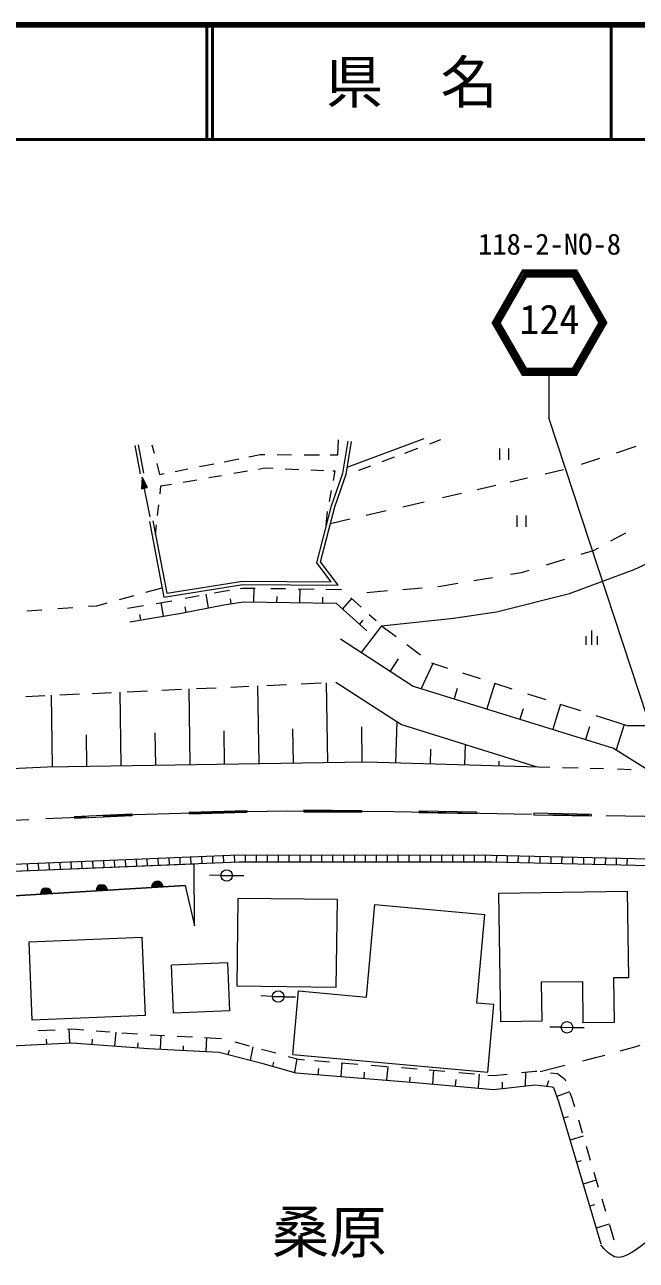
# Model space of a CAD drawing. Units: millimetres, scale not verified. Extents: x 40000 to 680000, y 20000 to 380000.
# Drawn here: x 281894 to 335182, y 272324 to 380000 of the extents above; entities that cross this region are included whole.
import ezdxf
from ezdxf.enums import TextEntityAlignment as Align

# ---------------------------------------------------------------- set-up
doc = ezdxf.new("R2010")
doc.units = ezdxf.units.MM
doc.header["$LTSCALE"] = 1000
doc.linetypes.add('CHAIN', pattern=[18.5, 12, -1.5, 3.5, -1.5])
for name, color, linetype, lineweight in [('M-BGD', 7, 'Continuous', 13), ('M-BMK', 2, 'CHAIN', 13), ('M-STR-HTXT', 7, 'Continuous', 13), ('M-STR-STRC', 7, 'Continuous', 13), ('M-TTL', 2, 'Continuous', 140), ('M-TTL-LINE', 7, 'Continuous', 50)]:
    doc.layers.add(name, color=color, linetype=linetype, lineweight=lineweight)
doc.layers.add('M-TTL-TXT', color=7, linetype='Continuous')
doc.styles.add('ＭＳ ゴシック', font='')
doc.styles.get('ＭＳ ゴシック').set_extended_font_data('MS Gothic')

msp = doc.modelspace()

# ---------------------------------------------------------------- linework, layer by layer
at = {"layer": 'M-BGD'}
for p, q in [((309185, 342504), (309238, 343820)), ((309602, 340917), (310084, 343715)), ((309893, 340842), (310380, 343664)), ((309995, 341433), (316711, 343947)), ((317188, 343485), (318162, 343850)), ((291483, 343337), (291958, 340871)), ((291778, 343394), (292252, 340928)), ((292983, 343402), (293172, 342648)), ((301424, 342350), (302399, 342545)), ((302399, 342545), (302828, 342542)), ((303900, 342536), (305148, 342528)), ((306253, 342522), (307567, 342514)), ((308508, 342508), (309185, 342504)), ((315007, 342669), (316140, 343093)), ((323291, 342077), (323291, 343077)), ((324041, 343077), (324041, 342077)), ((333453, 342704), (335175, 343274)), ((293394, 341759), (293635, 340793)), ((297129, 341491), (298384, 341742)), ((299273, 341920), (300557, 342177)), ((302263, 341281), (302827, 341379)), ((302827, 341379), (303549, 341348)), ((311017, 341175), (312048, 341561)), ((313052, 341937), (314114, 342334)), ((330404, 341696), (332003, 342224)), ((292139, 340558), (292070, 339560)), ((292117, 340248), (292275, 340279)), ((292119, 340274), (292264, 340302)), ((292121, 340300), (292252, 340325)), ((292123, 340325), (292241, 340349)), ((292124, 340351), (292230, 340372)), ((292126, 340377), (292218, 340395)), ((292128, 340403), (292207, 340418)), ((292132, 340455), (292184, 340465)), ((292139, 340558), (292578, 339660)), ((292812, 337117), (292139, 340558)), ((293635, 340793), (294058, 340878)), ((294991, 341064), (296109, 341287)), ((295697, 340142), (296894, 340349)), ((297938, 340531), (299046, 340723)), ((300124, 340910), (301315, 341117)), ((304585, 341302), (305777, 341250)), ((306811, 341205), (307965, 341154)), ((308615, 338064), (309602, 340917)), ((308733, 341120), (308928, 341112)), ((308928, 341112), (308768, 340289)), ((308903, 337978), (309893, 340842)), ((324190, 340161), (325695, 340509)), ((327248, 340868), (328843, 341237)), ((292070, 339560), (292578, 339660)), ((292071, 339577), (292571, 339674)), ((292073, 339602), (292559, 339698)), ((292075, 339628), (292548, 339721)), ((292077, 339654), (292537, 339744)), ((292078, 339680), (292525, 339767)), ((292080, 339706), (292514, 339791)), ((292082, 339732), (292503, 339814)), ((292084, 339757), (292491, 339837)), ((292085, 339783), (292480, 339860)), ((292087, 339809), (292468, 339884)), ((292089, 339835), (292457, 339907)), ((292091, 339861), (292446, 339930)), ((292092, 339886), (292434, 339953)), ((292094, 339912), (292423, 339977)), ((292096, 339938), (292412, 340000)), ((292098, 339964), (292400, 340023)), ((292100, 339990), (292389, 340046)), ((292101, 340016), (292377, 340070)), ((292103, 340041), (292366, 340093)), ((292105, 340067), (292355, 340116)), ((292107, 340093), (292343, 340139)), ((292108, 340119), (292332, 340163)), ((292110, 340145), (292321, 340186)), ((292112, 340170), (292309, 340209)), ((292114, 340196), (292298, 340232)), ((292116, 340222), (292286, 340256)), ((293683, 339120), (293760, 339805)), ((293760, 339805), (294673, 339964)), ((308596, 339402), (308409, 338439)), ((318290, 338797), (319963, 339183)), ((321304, 339494), (322935, 339871)), ((293471, 337222), (293577, 338171)), ((314841, 337999), (316714, 338432)), ((307344, 333113), (308615, 338064)), ((307671, 333179), (308903, 337978)), ((308239, 337565), (308145, 336394)), ((311650, 337261), (313387, 337663)), ((324816, 336240), (324816, 337240)), ((325566, 337240), (325566, 336240)), ((292760, 336700), (294027, 330115)), ((293055, 336757), (294267, 330456)), ((293286, 335557), (293383, 336429)), ((308534, 336541), (310222, 336931)), ((332972, 335011), (334278, 335725)), ((330389, 333854), (331443, 334175)), ((331443, 334175), (331889, 334418)), ((308600, 331459), (307344, 333113)), ((309207, 331155), (307671, 333179)), ((327358, 332933), (328967, 333422)), ((334985, 332537), (336937, 333419)), ((321025, 331562), (322642, 331838)), ((324210, 332106), (325190, 332274)), ((325190, 332274), (325856, 332476)), ((329352, 330423), (334985, 332537)), ((292459, 330544), (293870, 330932)), ((294027, 330115), (300898, 331204)), ((294267, 330456), (300875, 331505)), ((298415, 330498), (299053, 330619)), ((299053, 330619), (299724, 330724)), ((300668, 330873), (300879, 330906)), ((300875, 331505), (308600, 331459)), ((300879, 330906), (301986, 330891)), ((300898, 331204), (309207, 331155)), ((301858, 330893), (301842, 329693)), ((303328, 330873), (304629, 330855)), ((305718, 330840), (307102, 330821)), ((305857, 330838), (305841, 329638)), ((308132, 330807), (309501, 330789)), ((311714, 330533), (313494, 330681)), ((314830, 330792), (316512, 330932)), ((317884, 331046), (318122, 331066)), ((318122, 331066), (319621, 331322)), ((288191, 329370), (289087, 329616)), ((290149, 329909), (291440, 330263)), ((293358, 329574), (294699, 329805)), ((293751, 329642), (293955, 328459)), ((295878, 330018), (297104, 330250)), ((297687, 330360), (297890, 329177)), ((299258, 329436), (300965, 329705)), ((299786, 329955), (299859, 329531)), ((300965, 329705), (309031, 329595)), ((303848, 330177), (303841, 329666)), ((307848, 330123), (307841, 329611)), ((309031, 329595), (311699, 327178)), ((310380, 329993), (309574, 329103)), ((310303, 330063), (311202, 329248)), ((323011, 328843), (329352, 330423)), ((282071, 328925), (283377, 329020)), ((284791, 329123), (286081, 329216)), ((287445, 329316), (288191, 329370)), ((290855, 329143), (292252, 329383)), ((291058, 327960), (295517, 328728)), ((291902, 328597), (291984, 328120)), ((295517, 328728), (299258, 329436)), ((295844, 329276), (295926, 328799)), ((311921, 328596), (312505, 328067)), ((319243, 328275), (323011, 328843)), ((311368, 328105), (311056, 327760)), ((312996, 327622), (311217, 325303)), ((312996, 327622), (319243, 328275)), ((312996, 327622), (314260, 326677)), ((309423, 326469), (315732, 322367)), ((330790, 326717), (330790, 325967)), ((331290, 327217), (331290, 325967)), ((331790, 325967), (331790, 326717)), ((315179, 325988), (316374, 325094)), ((314448, 324741), (313733, 323667)), ((317441, 324344), (316438, 322149)), ((317328, 324380), (318735, 323930)), ((320042, 323513), (321573, 323024)), ((293845, 322004), (295563, 322083)), ((296180, 322111), (296281, 315524)), ((296855, 322142), (298572, 322221)), ((299859, 322280), (301424, 322352)), ((302177, 322386), (302281, 315616)), ((302991, 322423), (304702, 322502)), ((305995, 322561), (307718, 322640)), ((308173, 322661), (308280, 315708)), ((309015, 322699), (314726, 319006)), ((315732, 322367), (333199, 316964)), ((319580, 322155), (319304, 321263)), ((322861, 322612), (322170, 320376)), ((322828, 322623), (324347, 322138)), ((281982, 321461), (283646, 321537)), ((284187, 321562), (284283, 315339)), ((284959, 321597), (286660, 321675)), ((287767, 321726), (289467, 321804)), ((290184, 321836), (290282, 315431)), ((290823, 321866), (292585, 321946)), ((325712, 321701), (327294, 321196)), ((325313, 320387), (325036, 319489)), ((328577, 320786), (327902, 318603)), ((328535, 320800), (330312, 320232)), ((331646, 319806), (334377, 318933)), ((311233, 318807), (311280, 315754)), ((314313, 319273), (314211, 315687)), ((314726, 319006), (326416, 315342)), ((331106, 318810), (330768, 317716)), ((334119, 319016), (333433, 316817)), ((334377, 318933), (337549, 318915)), ((287241, 318105), (287282, 315385)), ((293239, 318280), (293282, 315478)), ((299237, 318456), (299281, 315570)), ((305235, 318631), (305280, 315662)), ((317246, 316872), (317210, 315602)), ((320259, 317272), (320209, 315517)), ((333199, 316964), (336215, 315065)), ((283845, 315333), (311640, 315759)), ((311640, 315759), (327651, 315307)), ((323219, 315822), (323208, 315433)), ((256610, 314028), (283845, 315333)), ((328757, 315276), (330109, 315238)), ((331175, 315208), (332313, 315176)), ((333536, 315141), (334751, 315107)), ((286239, 311004), (291234, 311232)), ((291234, 311232), (291241, 311082)), ((296231, 311387), (301237, 311515)), ((296231, 311387), (296235, 311237)), ((296235, 311237), (301239, 311365)), ((301237, 311515), (301239, 311365)), ((306226, 311566), (306225, 311416)), ((306225, 311416), (311225, 311382)), ((306226, 311566), (311226, 311532)), ((311226, 311532), (311225, 311382)), ((316255, 311471), (316252, 311321)), ((321251, 311225), (316252, 311321)), ((321254, 311375), (316255, 311471)), ((321254, 311375), (321251, 311225)), ((326253, 311278), (326250, 311128)), ((331252, 311182), (326253, 311278)), ((286239, 311004), (286246, 310854)), ((286246, 310854), (291241, 311082)), ((331249, 311032), (326250, 311128)), ((331252, 311182), (331249, 311032)), ((211222, 303921), (300529, 307653)), ((211248, 303321), (300542, 307053)), ((274328, 305957), (296607, 306888)), ((282162, 306285), (282137, 306884)), ((283111, 306324), (283086, 306924)), ((284061, 306364), (284036, 306964)), ((285010, 306404), (284985, 307003)), ((285959, 306443), (285934, 307043)), ((286908, 306483), (286883, 307083)), ((287857, 306523), (287832, 307122)), ((288806, 306562), (288781, 307162)), ((289756, 306602), (289731, 307202)), ((290705, 306642), (290680, 307241)), ((291654, 306681), (291629, 307281)), ((292603, 306721), (292578, 307321)), ((293552, 306761), (293527, 307360)), ((294501, 306800), (294476, 307400)), ((295451, 306840), (295426, 307440)), ((296400, 306880), (296375, 307479)), ((296683, 301463), (296669, 306891)), ((297349, 306919), (297324, 307519)), ((298298, 306959), (298273, 307559)), ((299247, 306999), (299222, 307598)), ((300197, 307038), (300171, 307638)), ((300529, 307653), (322578, 307641)), ((300542, 307053), (322571, 307041)), ((301145, 307053), (301145, 307653)), ((302095, 307052), (302095, 307652)), ((303045, 307051), (303045, 307651)), ((303995, 307051), (303995, 307651)), ((304945, 307050), (304945, 307650)), ((305895, 307050), (305895, 307650)), ((306845, 307049), (306845, 307649)), ((307795, 307049), (307795, 307649)), ((308745, 307048), (308745, 307648)), ((309695, 307048), (309695, 307648)), ((310645, 307047), (310645, 307647)), ((311595, 307047), (311595, 307647)), ((312545, 307046), (312545, 307646)), ((313495, 307046), (313495, 307646)), ((314445, 307045), (314445, 307645)), ((315395, 307045), (315395, 307645)), ((316345, 307044), (316345, 307644)), ((317295, 307044), (317295, 307644)), ((318245, 307043), (318245, 307643)), ((319195, 307043), (319195, 307643)), ((320145, 307042), (320145, 307642)), ((321095, 307042), (321095, 307642)), ((322045, 307041), (322045, 307641)), ((322571, 307041), (358350, 306215)), ((322578, 307641), (358376, 306814)), ((323004, 307031), (323018, 307631)), ((323954, 307009), (323968, 307609)), ((324904, 306987), (324918, 307587)), ((325854, 306965), (325867, 307565)), ((326803, 306943), (326817, 307543)), ((327753, 306921), (327767, 307521)), ((328703, 306899), (328717, 307499)), ((329653, 306877), (329666, 307477)), ((330602, 306855), (330616, 307455)), ((331552, 306833), (331566, 307433)), ((332502, 306812), (332516, 307411)), ((333452, 306790), (333465, 307389)), ((334401, 306768), (334415, 307368)), ((298983, 305867), (297983, 305899)), ((298987, 305856), (299987, 305854)), ((299983, 305855), (300982, 305852)), ((276489, 303821), (295878, 304997)), ((295878, 304997), (276489, 303821)), ((295878, 304997), (296683, 301463)), ((300457, 303861), (300363, 296239)), ((309138, 303754), (300457, 303861)), ((309043, 296132), (309138, 303754)), ((323215, 304322), (334382, 304496)), ((323390, 293096), (323215, 304322)), ((334382, 304496), (334500, 296946)), ((311670, 295268), (312404, 303335)), ((312404, 303335), (321999, 302462)), ((321296, 294737), (321999, 302462)), ((282270, 300084), (292099, 300491)), ((292099, 300491), (292381, 293667)), ((282552, 293261), (282270, 300084)), ((299563, 298242), (294694, 298041)), ((294867, 293855), (294694, 298041)), ((299563, 298242), (299736, 294056)), ((300363, 296239), (309043, 296132)), ((330512, 296603), (326908, 296547)), ((326908, 296547), (326961, 293152)), ((330568, 293014), (330512, 296603)), ((334500, 296946), (333183, 296925)), ((333183, 296925), (333244, 293056)), ((303478, 295326), (302478, 295369)), ((303482, 295308), (304482, 295306)), ((304478, 295294), (305478, 295272)), ((305257, 290252), (305762, 295805)), ((305762, 295805), (311670, 295268)), ((299736, 294056), (294867, 293855)), ((322783, 294601), (321296, 294737)), ((322247, 288706), (322783, 294601)), ((292381, 293667), (282552, 293261)), ((326961, 293152), (323390, 293096)), ((333244, 293056), (330568, 293014)), ((283064, 292338), (284550, 292409)), ((285610, 292461), (286007, 292480)), ((285724, 292466), (285782, 291267)), ((286007, 292480), (287050, 292402)), ((288115, 292322), (289316, 292232)), ((289819, 292195), (289729, 290998)), ((290353, 292155), (291731, 292052)), ((292818, 291972), (294072, 291910)), ((293752, 291926), (293693, 290727)), ((295188, 291855), (296508, 291790)), ((328642, 292628), (327642, 292640)), ((328644, 292626), (329644, 292623)), ((329642, 292615), (330642, 292603)), ((278343, 290908), (285991, 291278)), ((283763, 291600), (283784, 291171)), ((285991, 291278), (292692, 290776)), ((287768, 291585), (287735, 291147)), ((291757, 291287), (291724, 290849)), ((292692, 290776), (298851, 290473)), ((295709, 291014), (295690, 290629)), ((297545, 291739), (299037, 291666)), ((297747, 291729), (297688, 290530)), ((300203, 291356), (301452, 291024)), ((301785, 290935), (301540, 289759)), ((302536, 290736), (302757, 290677)), ((333782, 290580), (335166, 290957)), ((335166, 290957), (335521, 291077)), ((298851, 290473), (302441, 289519)), ((299699, 290617), (299607, 290272)), ((302757, 290677), (303762, 290395)), ((304838, 290092), (305744, 289837)), ((305257, 290252), (322247, 288706)), ((305611, 289875), (305406, 288732)), ((305744, 289837), (306270, 289795)), ((307148, 289724), (308454, 289619)), ((330536, 289717), (331751, 290026)), ((331751, 290026), (332434, 290212)), ((302441, 289519), (305531, 288651)), ((303565, 289590), (303473, 289245)), ((305531, 288651), (316272, 287784)), ((307489, 289040), (307445, 288496)), ((309535, 289531), (309439, 288335)), ((309480, 289536), (310909, 289420)), ((311477, 288729), (311432, 288174)), ((312077, 289326), (313450, 289215)), ((313522, 289210), (313426, 288014)), ((314727, 289112), (316097, 289002)), ((317138, 288913), (318488, 288796)), ((317509, 288881), (317413, 287692)), ((319718, 288689), (321077, 288571)), ((325190, 288685), (326366, 288809)), ((325538, 288722), (325486, 287510)), ((326366, 288809), (326523, 288793)), ((326794, 288766), (328960, 289316)), ((327715, 288671), (328325, 288609)), ((328325, 288609), (328961, 288117)), ((315455, 288296), (315419, 287853)), ((316272, 287784), (322751, 287220)), ((319450, 288068), (319406, 287531)), ((321494, 288534), (321400, 287370)), ((322253, 288468), (322740, 288426)), ((322740, 288426), (323921, 288551)), ((322751, 287220), (326368, 287603)), ((323503, 287845), (323497, 287299)), ((326368, 287603), (327862, 287450)), ((327528, 287953), (327393, 287498)), ((328961, 288117), (329013, 287977)), ((327862, 287450), (327956, 287378)), ((327956, 287378), (328406, 286168)), ((329372, 287014), (328247, 286596)), ((329394, 286953), (329545, 286548)), ((329545, 286548), (329787, 285735)), ((328406, 286168), (332089, 273755)), ((329254, 284835), (328838, 284712)), ((330133, 284566), (330470, 283430)), ((330558, 283135), (329407, 282794)), ((330817, 282261), (331174, 281057)), ((330392, 281000), (329976, 280877)), ((331483, 280017), (331871, 278707)), ((331695, 279301), (330545, 278959)), ((331530, 277165), (331114, 277042)), ((332180, 277667), (332499, 276591)), ((332833, 275466), (331683, 275125)), ((332851, 275405), (333239, 274096))]:
    msp.add_line(p, q, dxfattribs=at)
for centre in [(299487, 305855), (303982, 295307), (329144, 292624)]:
    msp.add_circle(centre, 500, dxfattribs=at)
for centre, radius in [((283760, 304262), 500), ((283760, 304262), 500), ((288607, 304556), 500), ((288607, 304556), 500), ((288607, 304556), 450), ((288607, 304556), 400), ((288607, 304556), 350), ((288607, 304556), 300), ((288607, 304556), 250), ((288607, 304556), 200), ((293454, 304850), 500), ((293454, 304850), 500), ((293454, 304850), 450), ((293454, 304850), 400), ((293454, 304850), 350), ((293454, 304850), 300), ((293454, 304850), 250), ((293454, 304850), 200), ((293454, 304850), 150), ((293454, 304850), 100), ((293454, 304850), 50), ((283760, 304262), 450), ((283760, 304262), 400), ((283760, 304262), 350), ((283760, 304262), 300), ((283760, 304262), 250), ((283760, 304262), 200), ((283760, 304262), 150), ((283760, 304262), 100), ((283760, 304262), 50), ((288607, 304556), 150), ((288607, 304556), 100), ((288607, 304556), 50)]:
    msp.add_arc(centre, radius, 3.47081, 183.47081, dxfattribs=at)
msp.add_open_spline([(348148, 277635), (346405, 276984), (344661, 276333), (342904, 275967), (340713, 275510), (338500, 275498), (336310, 274060), (335245, 273361), (334185, 272324), (333291, 272630), (332869, 272775), (332485, 273219), (332100, 273663)], degree=3, knots=[0, 0, 0, 0, 1, 1, 1, 2, 2, 2, 3, 3, 3, 4, 4, 4, 4], dxfattribs=at)
at = {"layer": 'M-BMK'}
for p, q in [((291451, 311167), (299523, 311411)), ((299523, 311411), (304783, 311500)), ((304783, 311500), (314068, 311438)), ((314068, 311438), (351739, 310713)), ((270256, 310196), (291451, 311167))]:
    msp.add_line(p, q, dxfattribs=at)
at = {"layer": 'M-STR-STRC'}
for p, q in [((325274, 358634), (322618, 354034)), ((325274, 358634), (325620, 358034)), ((325274, 358634), (329967, 358634)), ((329967, 358634), (329620, 358034)), ((329967, 358634), (332623, 354034)), ((325316, 358561), (322752, 354034)), ((325361, 358484), (322791, 354034)), ((325428, 358367), (322908, 354034)), ((325447, 358334), (322965, 354034)), ((325490, 358260), (323097, 354034)), ((325534, 358184), (323138, 354034)), ((325585, 358095), (323264, 354034)), ((325620, 358034), (323311, 354034)), ((325330, 358537), (329918, 358549)), ((325361, 358484), (329880, 358484)), ((325414, 358391), (329830, 358397)), ((325447, 358334), (329794, 358334)), ((325534, 358184), (329707, 358184)), ((325539, 358263), (329747, 358254)), ((325597, 358114), (329650, 358085)), ((325620, 358034), (329620, 358034)), ((329620, 358034), (331930, 354034)), ((329680, 358075), (332003, 354064)), ((329707, 358184), (332103, 354034)), ((329773, 358218), (332177, 354046)), ((329794, 358334), (332276, 354034)), ((329848, 358386), (332383, 353996)), ((329880, 358484), (332449, 354034)), ((329948, 358517), (332539, 354046)), ((322618, 354034), (323311, 354034)), ((325274, 349434), (322618, 354034)), ((322730, 354034), (325308, 349492)), ((325361, 349584), (322791, 354034)), ((322886, 354034), (325404, 349659)), ((325447, 349734), (322965, 354034)), ((323064, 354034), (325512, 349847)), ((325534, 349884), (323138, 354034)), ((323275, 354034), (325594, 349989)), ((325620, 350034), (323311, 354034)), ((329620, 350034), (331930, 354034)), ((331978, 353983), (329668, 349979)), ((329707, 349884), (332103, 354034)), ((329780, 349854), (332202, 354058)), ((329794, 349734), (332276, 354034)), ((332339, 354008), (329848, 349692)), ((329880, 349584), (332449, 354034)), ((332514, 354002), (329917, 349493)), ((329967, 349434), (332623, 354034)), ((332623, 354034), (331930, 354034)), ((325274, 349434), (325620, 350034)), ((325584, 349971), (329660, 349965)), ((329620, 350034), (325620, 350034)), ((329967, 349434), (329620, 350034)), ((329967, 349434), (325274, 349434)), ((325323, 349518), (329913, 349527)), ((329880, 349584), (325361, 349584)), ((325413, 349674), (329819, 349690)), ((329794, 349734), (325447, 349734)), ((325503, 349830), (329739, 349828)), ((329707, 349884), (325534, 349884)), ((327571, 349434), (327571, 345734)), ((337653, 315025), (327571, 345734))]:
    msp.add_line(p, q, dxfattribs=at)
at = {"layer": 'M-TTL'}
msp.add_line((680000, 380000), (40000, 380000), dxfattribs=at)
at = {"layer": 'M-TTL-LINE'}
for p, q in [((297750, 380000), (297750, 370000)), ((298250, 380000), (298250, 370000)), ((333000, 380000), (333000, 370000)), ((40000, 370000), (680000, 370000))]:
    msp.add_line(p, q, dxfattribs=at)

# ---------------------------------------------------------------- texts
at = {"layer": 'M-STR-HTXT', "style": 'ＭＳ ゴシック'}
msp.add_text('桑原', height=3666, dxfattribs=at).set_placement((303432, 271866), align=Align.BOTTOM_LEFT)
at = {"layer": 'M-STR-STRC', "style": 'ＭＳ ゴシック'}
for s, height, p in [('118-2-NO-8', 1833, (321389, 359415)), ('124', 2566, (324995, 352277))]:
    msp.add_text(s, height=height, dxfattribs=at).set_placement(p, align=Align.BOTTOM_LEFT)
at = {"layer": 'M-TTL-TXT', "style": 'ＭＳ ゴシック'}
msp.add_text('県\u3000名', height=3666, dxfattribs=at).set_placement((315625, 375000), align=Align.MIDDLE_CENTER)

doc.saveas('drawing.dxf')
